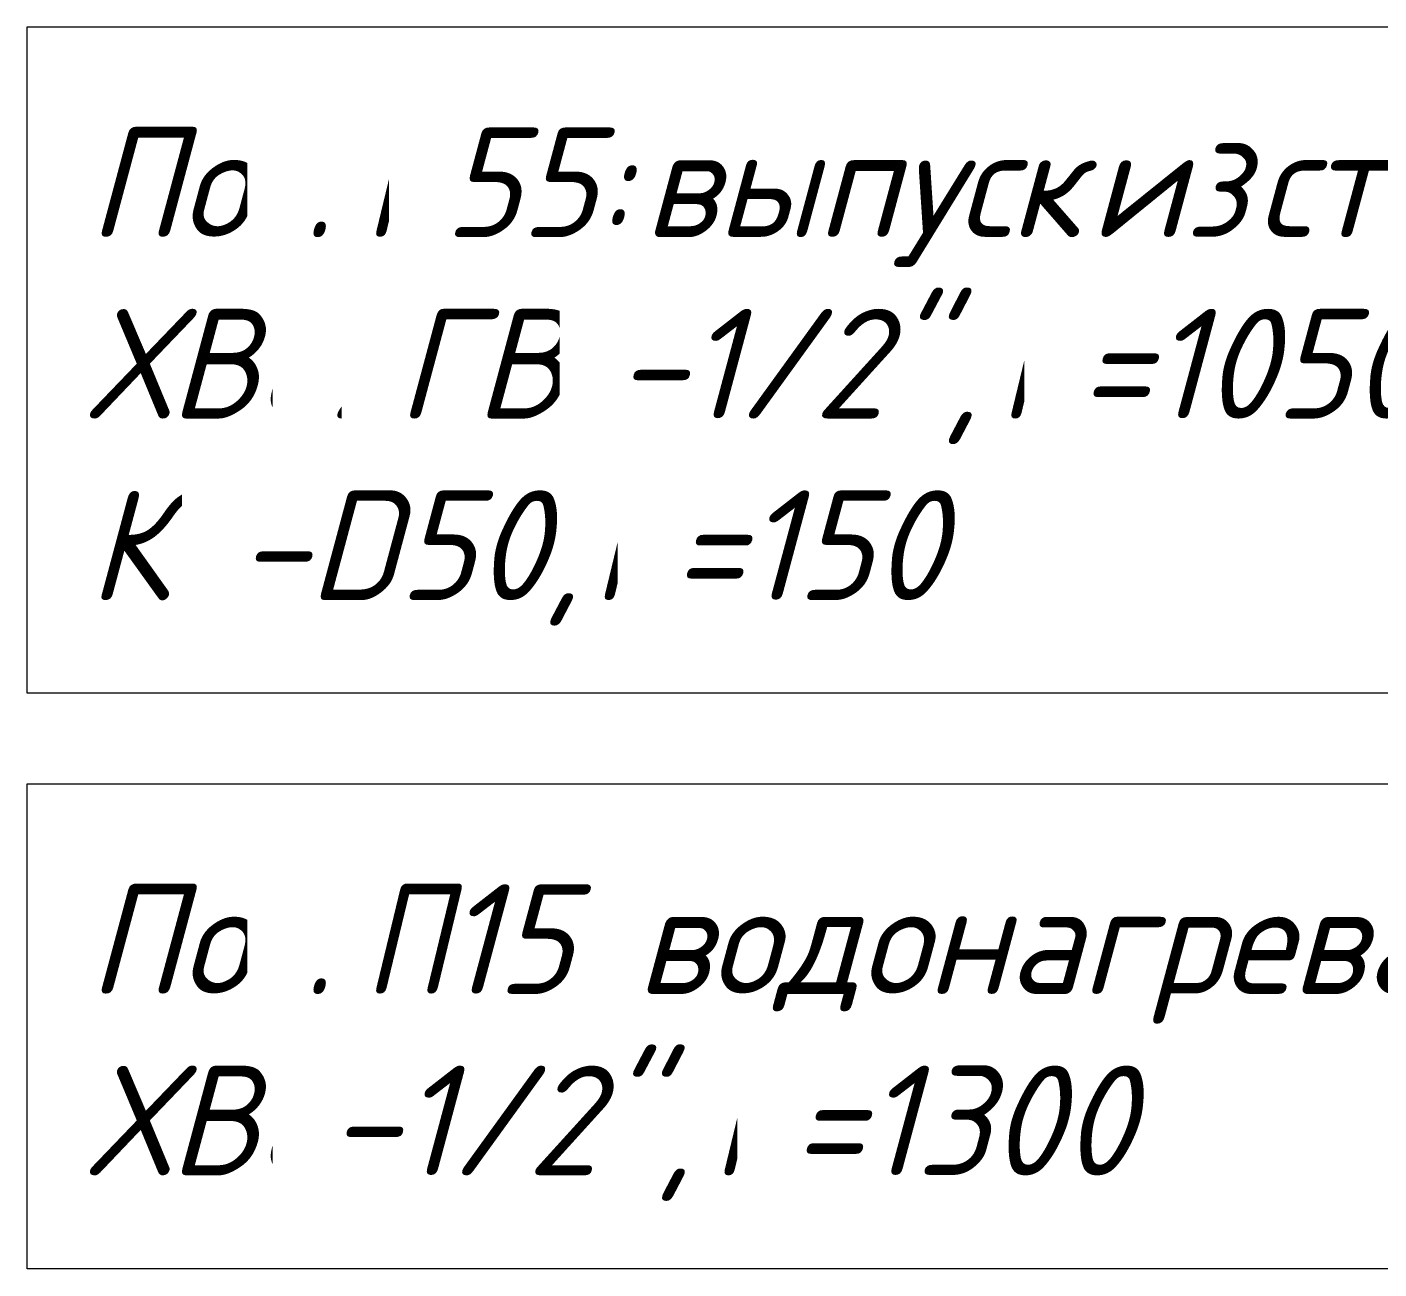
# Model space of a CAD drawing. Header units: millimetres. Extents: x -215207 to 92095, y -30385 to 123050.
# Drawn here: x 63462 to 64570, y 24218 to 25236 of the extents above; entities that cross this region are included whole.
import ezdxf

# ---------------------------------------------------------------- set-up
doc = ezdxf.new("R2010")
doc.units = ezdxf.units.MM
doc.layers.add('Аннотация', color=7, linetype='Continuous', lineweight=20)
doc.styles.add('GOST Common_I_1', font='GOST_Common Italic.ttf', dxfattribs={"height": 50})

msp = doc.modelspace()

# ---------------------------------------------------------------- linework, layer by layer
at = {"layer": 'Аннотация', "color": 5, "lineweight": 9, "true_color": 0x0000ff, "flags": 128}
for points in [[(63461.6, 25236.5), (64823.8, 25236.5), (64823.8, 24690), (63461.6, 24690)], [(63461.6, 24615.7), (64954.8, 24615.7), (64954.8, 24217.7), (63461.6, 24217.7)]]:
    msp.add_lwpolyline(points, close=True, dxfattribs=at)

# ---------------------------------------------------------------- next in the draw order: texts
at = {"layer": 'Аннотация', "color": 5, "lineweight": 9, "true_color": 0x0000ff, "char_height": 90, "width": 212.848, "attachment_point": 1, "style": 'GOST Common_I_1', "bg_fill": 2}
for insert in [(63511.6, 25154.1), (63511.6, 24533.3)]:
    msp.add_mtext('Поз', dxfattribs=dict(at, insert=insert))

# ---------------------------------------------------------------- next in the draw order: texts
at = {"layer": 'Аннотация', "color": 5, "lineweight": 9, "true_color": 0x0000ff, "char_height": 90, "width": 61.329, "attachment_point": 1, "style": 'GOST Common_I_1', "bg_fill": 2}
for insert in [(63687.2, 25154.1), (63687.2, 24533.3)]:
    msp.add_mtext('. ', dxfattribs=dict(at, insert=insert))

# ---------------------------------------------------------------- next in the draw order: texts
at = {"layer": 'Аннотация', "color": 5, "lineweight": 9, "true_color": 0x0000ff, "char_height": 90, "width": 79.367, "attachment_point": 1, "style": 'GOST Common_I_1', "bg_fill": 2}
for insert in [(63737.8, 25154.1), (63737.8, 24533.3)]:
    msp.add_mtext('\\fGOST Common|b0|i1|c204|p34|;\\W.9;П', dxfattribs=dict(at, insert=insert))

# ---------------------------------------------------------------- next in the draw order: texts
at = {"layer": 'Аннотация', "color": 5, "lineweight": 9, "true_color": 0x0000ff, "char_height": 90, "attachment_point": 1, "style": 'GOST Common_I_1', "bg_fill": 2}
for s, insert, width in [('55: ', (63803.3, 25154.1), 198.418), ('15 (', (63803.3, 24533.3), 191.202)]:
    msp.add_mtext(s, dxfattribs=dict(at, insert=insert, width=width))

# ---------------------------------------------------------------- next in the draw order: texts
for s, insert, width in [('выпуск', (63967, 25154.1), 411.266), ('ХВС', (63511.6, 25005.3), 238.101), ('водонагреватель', (63961, 24533.3), 1071.455), ('ХВС', (63511.6, 24384.5), 238.101)]:
    msp.add_mtext(s, dxfattribs=dict(at, insert=insert, width=width))

# ---------------------------------------------------------------- next in the draw order: texts
for s, insert, width in [('\\fGOST Common|b0|i1|c204|p34|;\\W.9; ', (64306.3, 25154.1), 32.468), ('\\fGOST Common|b0|i1|c204|p34|;\\W.9;/', (63708, 25005.3), 68.544), ('-1/2", ', (63708, 24384.5), 382.405)]:
    msp.add_mtext(s, dxfattribs=dict(at, insert=insert, width=width))

# ---------------------------------------------------------------- next in the draw order: texts
for s, insert, width in [('из', (64333.1, 25154.1), 133.481), ('ГВС', (63764.6, 25005.3), 216.456), ('КС', (63511.6, 24856.4), 147.911), ('\\fGOST Common|b0|i1|c204|p34|;\\W.9;Н', (64023.5, 24384.5), 79.367)]:
    msp.add_mtext(s, dxfattribs=dict(at, insert=insert, width=width))

# ---------------------------------------------------------------- next in the draw order: texts
for s, insert, width in [('\\fGOST Common|b0|i1|c204|p34|;\\W.9; ', (64443.2, 25154.1), 32.468), ('-1/2", ', (63943.2, 25005.3), 382.405), ('=1300', (64089, 24384.5), 324.683)]:
    msp.add_mtext(s, dxfattribs=dict(at, insert=insert, width=width))

# ---------------------------------------------------------------- next in the draw order: texts
for s, insert, width in [('стены', (64470, 25154.1), 364.367), ('\\fGOST Common|b0|i1|c204|p34|;\\W.9;Н', (64258.7, 25005.3), 79.367), ('-D50, ', (63633.6, 24856.4), 353.544)]:
    msp.add_mtext(s, dxfattribs=dict(at, insert=insert, width=width))

# ---------------------------------------------------------------- next in the draw order: texts
for s, insert, width in [('=1050', (64324.2, 25005.3), 324.683), ('\\fGOST Common|b0|i1|c204|p34|;\\W.9;Н', (63925.3, 24856.4), 79.367)]:
    msp.add_mtext(s, dxfattribs=dict(at, insert=insert, width=width))

# ---------------------------------------------------------------- next in the draw order: texts
at = {"layer": 'Аннотация', "color": 5, "lineweight": 9, "true_color": 0x0000ff, "insert": (63990.8, 24856.4), "char_height": 90, "width": 256.139, "attachment_point": 1, "style": 'GOST Common_I_1', "bg_fill": 2}
msp.add_mtext('=150', dxfattribs=at)

doc.saveas('drawing.dxf')
